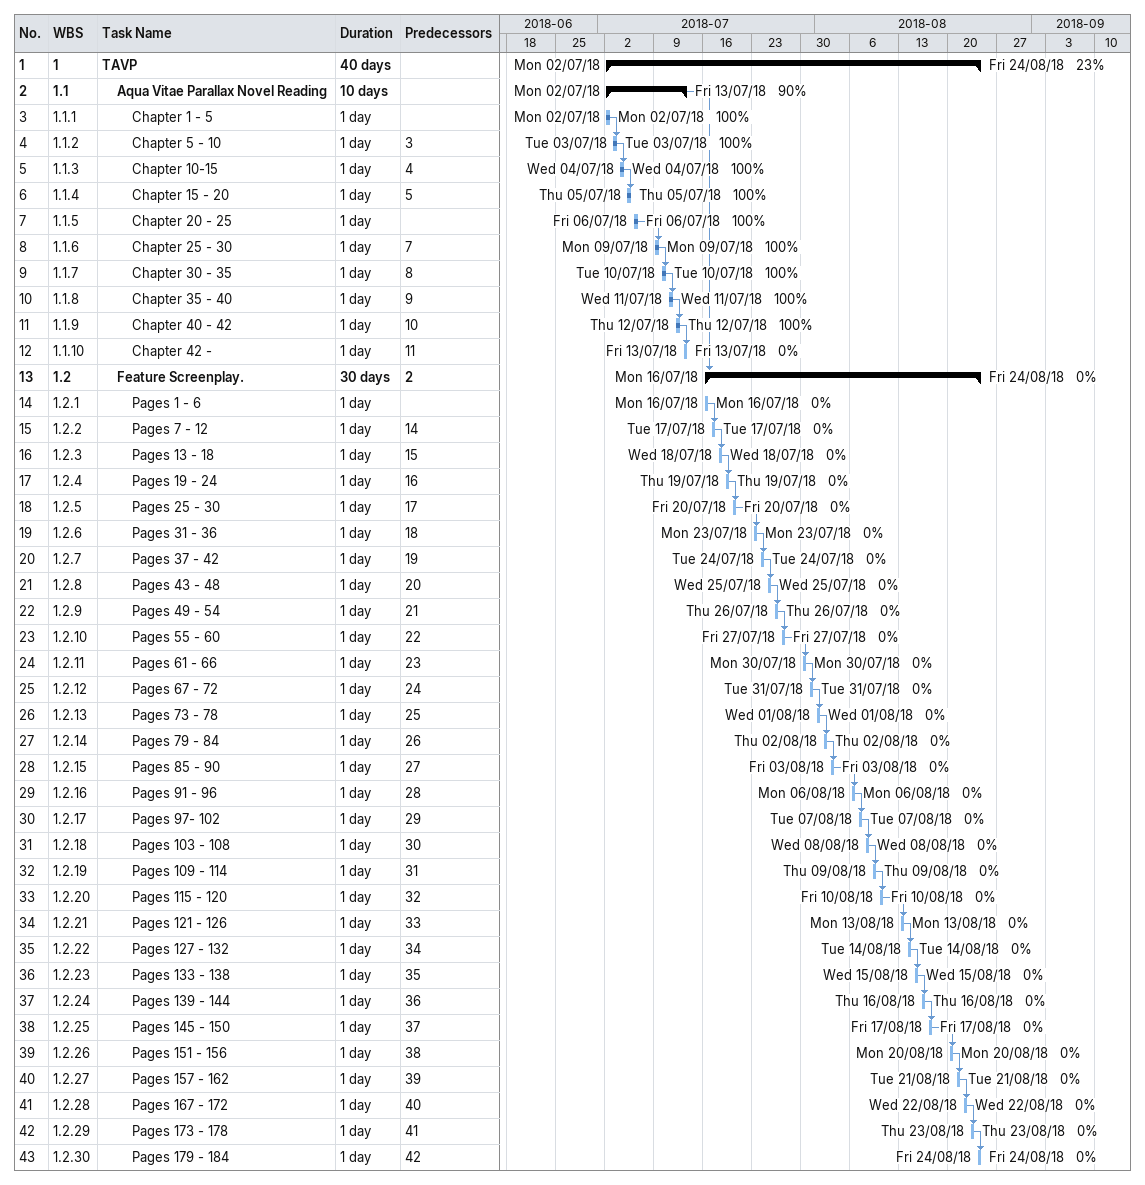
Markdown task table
| ID | WBS | Task | Duration | Start | Finish | Predecessors | % complete |
|---|---|---|---|---|---|---|---|
| 1 | 1 | **TAVP** | 40d | 2018-07-02 | 2018-08-24 |  | 23 |
| 2 | 1.1 | **Aqua Vitae Parallax Novel Reading** | 10d | 2018-07-02 | 2018-07-13 |  | 90 |
| 3 | 1.1.1 | Chapter 1 - 5 | 1d | 2018-07-02 | 2018-07-02 |  | 100 |
| 4 | 1.1.2 | Chapter 5 - 10 | 1d | 2018-07-03 | 2018-07-03 | 3 | 100 |
| 5 | 1.1.3 | Chapter 10-15 | 1d | 2018-07-04 | 2018-07-04 | 4 | 100 |
| 6 | 1.1.4 | Chapter 15 - 20 | 1d | 2018-07-05 | 2018-07-05 | 5 | 100 |
| 7 | 1.1.5 | Chapter 20 - 25 | 1d | 2018-07-06 | 2018-07-06 |  | 100 |
| 8 | 1.1.6 | Chapter 25 - 30 | 1d | 2018-07-09 | 2018-07-09 | 7 | 100 |
| 9 | 1.1.7 | Chapter 30 - 35 | 1d | 2018-07-10 | 2018-07-10 | 8 | 100 |
| 10 | 1.1.8 | Chapter 35 - 40 | 1d | 2018-07-11 | 2018-07-11 | 9 | 100 |
| 11 | 1.1.9 | Chapter 40 - 42 | 1d | 2018-07-12 | 2018-07-12 | 10 | 100 |
| 12 | 1.1.10 | Chapter 42 - | 1d | 2018-07-13 | 2018-07-13 | 11 | 0 |
| 13 | 1.2 | **Feature Screenplay.** | 30d | 2018-07-16 | 2018-08-24 | 2 | 0 |
| 14 | 1.2.1 | Pages 1 - 6 | 1d | 2018-07-16 | 2018-07-16 |  | 0 |
| 15 | 1.2.2 | Pages 7 - 12 | 1d | 2018-07-17 | 2018-07-17 | 14 | 0 |
| 16 | 1.2.3 | Pages 13 - 18 | 1d | 2018-07-18 | 2018-07-18 | 15 | 0 |
| 17 | 1.2.4 | Pages 19 - 24 | 1d | 2018-07-19 | 2018-07-19 | 16 | 0 |
| 18 | 1.2.5 | Pages 25 - 30 | 1d | 2018-07-20 | 2018-07-20 | 17 | 0 |
| 19 | 1.2.6 | Pages 31 - 36 | 1d | 2018-07-23 | 2018-07-23 | 18 | 0 |
| 20 | 1.2.7 | Pages 37 - 42 | 1d | 2018-07-24 | 2018-07-24 | 19 | 0 |
| 21 | 1.2.8 | Pages 43 - 48 | 1d | 2018-07-25 | 2018-07-25 | 20 | 0 |
| 22 | 1.2.9 | Pages 49 - 54 | 1d | 2018-07-26 | 2018-07-26 | 21 | 0 |
| 23 | 1.2.10 | Pages 55 - 60 | 1d | 2018-07-27 | 2018-07-27 | 22 | 0 |
| 24 | 1.2.11 | Pages 61 - 66 | 1d | 2018-07-30 | 2018-07-30 | 23 | 0 |
| 25 | 1.2.12 | Pages 67 - 72 | 1d | 2018-07-31 | 2018-07-31 | 24 | 0 |
| 26 | 1.2.13 | Pages 73 - 78 | 1d | 2018-08-01 | 2018-08-01 | 25 | 0 |
| 27 | 1.2.14 | Pages 79 - 84 | 1d | 2018-08-02 | 2018-08-02 | 26 | 0 |
| 28 | 1.2.15 | Pages 85 - 90 | 1d | 2018-08-03 | 2018-08-03 | 27 | 0 |
| 29 | 1.2.16 | Pages 91 - 96 | 1d | 2018-08-06 | 2018-08-06 | 28 | 0 |
| 30 | 1.2.17 | Pages 97- 102 | 1d | 2018-08-07 | 2018-08-07 | 29 | 0 |
| 31 | 1.2.18 | Pages 103 - 108 | 1d | 2018-08-08 | 2018-08-08 | 30 | 0 |
| 32 | 1.2.19 | Pages 109 - 114 | 1d | 2018-08-09 | 2018-08-09 | 31 | 0 |
| 33 | 1.2.20 | Pages 115 - 120 | 1d | 2018-08-10 | 2018-08-10 | 32 | 0 |
| 34 | 1.2.21 | Pages 121 - 126 | 1d | 2018-08-13 | 2018-08-13 | 33 | 0 |
| 35 | 1.2.22 | Pages 127 - 132 | 1d | 2018-08-14 | 2018-08-14 | 34 | 0 |
| 36 | 1.2.23 | Pages 133 - 138 | 1d | 2018-08-15 | 2018-08-15 | 35 | 0 |
| 37 | 1.2.24 | Pages 139 - 144 | 1d | 2018-08-16 | 2018-08-16 | 36 | 0 |
| 38 | 1.2.25 | Pages 145 - 150 | 1d | 2018-08-17 | 2018-08-17 | 37 | 0 |
| 39 | 1.2.26 | Pages 151 - 156 | 1d | 2018-08-20 | 2018-08-20 | 38 | 0 |
| 40 | 1.2.27 | Pages 157 - 162 | 1d | 2018-08-21 | 2018-08-21 | 39 | 0 |
| 41 | 1.2.28 | Pages 167 - 172 | 1d | 2018-08-22 | 2018-08-22 | 40 | 0 |
| 42 | 1.2.29 | Pages 173 - 178 | 1d | 2018-08-23 | 2018-08-23 | 41 | 0 |
| 43 | 1.2.30 | Pages 179 - 184 | 1d | 2018-08-24 | 2018-08-24 | 42 | 0 |
